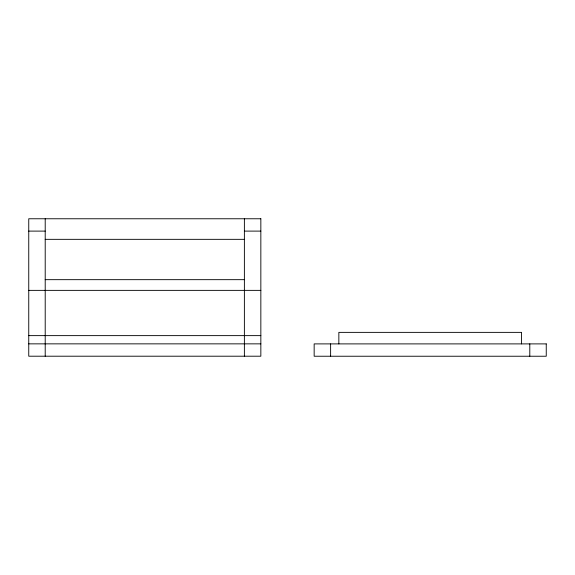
<?xml version="1.0" encoding="UTF-8"?>
<svg xmlns="http://www.w3.org/2000/svg" width="575" height="575" viewBox="0 0 575 575"><rect width="100%" height="100%" fill="white"/><g stroke="black" fill="none" stroke-linecap="round" stroke-linejoin="round"><path stroke-width="0.86" d="M28.75 231.107L45.209 231.107M244.382 231.107L260.842 231.107M45.209 239.337L244.382 239.337M45.209 279.666L244.382 279.666M28.75 290.368L260.842 290.368M28.75 335.627L260.842 335.627M28.75 343.857L260.842 343.857M529.791 343.893L529.791 356.234M521.561 343.893L521.561 332.372L338.848 332.372L338.848 343.893M330.618 343.893L330.618 356.234M244.382 218.766L244.382 356.205M45.209 218.766L45.209 356.205M260.842 218.766L28.75 218.766L28.75 356.205L260.842 356.205L260.842 218.766M546.25 343.893L314.158 343.893L314.158 356.234L546.25 356.234L546.25 343.893"/></g></svg>
